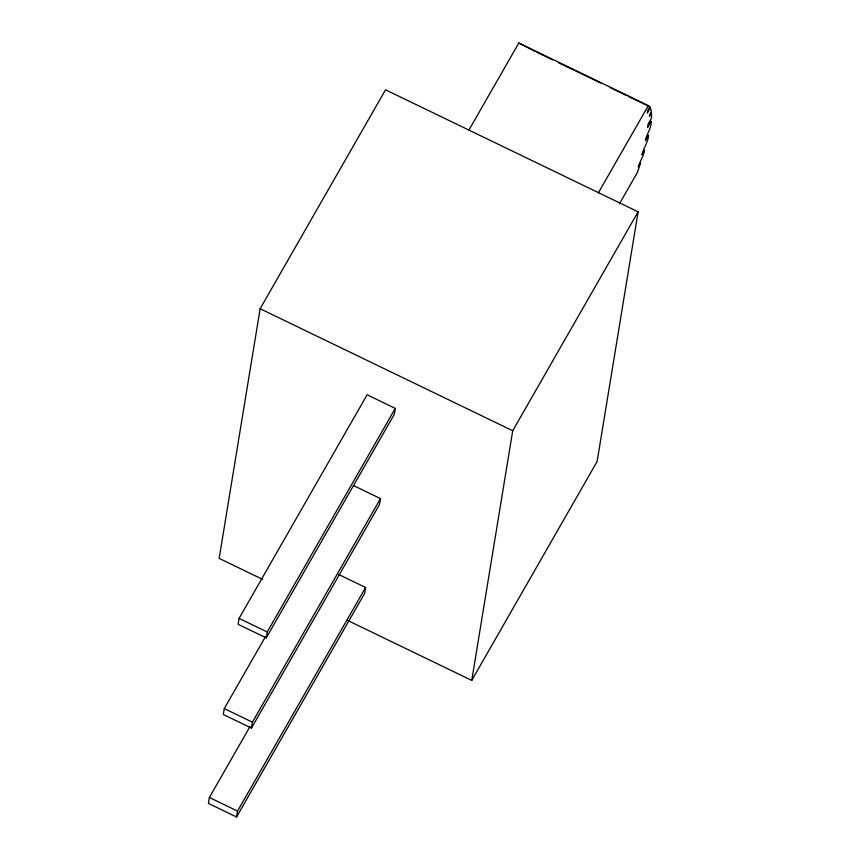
<?xml version="1.0" encoding="UTF-8"?>
<svg xmlns="http://www.w3.org/2000/svg" width="860" height="860" viewBox="0 0 860 860"><rect width="100%" height="100%" fill="white"/><g stroke="black" fill="none" stroke-linecap="round" stroke-linejoin="round"><path stroke-width="1.29" d="M347.268 620.264L471.753 680.4L597.141 461.454L638.109 211.807L385.527 89.806L260.139 308.74L219.16 558.387L262.676 579.404M250.077 726.442L209.388 797.478L208.421 803.401L236.564 817L364.618 593.411L365.597 587.477L338.614 574.448M265.622 636.379L224.277 708.575L223.299 714.509L251.453 728.097L379.507 504.508L380.475 498.585L353.492 485.556M239.08 618.372L238.102 624.306L266.256 637.894L394.31 414.305L395.277 408.382L367.123 394.783L239.08 618.372L267.224 631.971L266.256 637.894M236.564 817L237.543 811.077L365.597 587.477M251.453 728.097L252.421 722.174L380.475 498.585M471.753 680.4L512.721 430.752L638.109 211.807M468.84 130.236L518.806 43L648.354 105.576L649.816 106.79L647.806 110.263L647.354 113.025L650.332 107.833L651.267 111.015L649.386 116.412L651.471 112.767L651.579 115.584L651.418 118.271L648.139 123.99L647.558 127.538L651.149 121.271C651.654 128.581 646.344 133.934 645.387 140.75L648.612 135.127C648.096 142.373 643.377 148.092 641.925 154.864L644.591 150.199C643.764 156.369 639.593 161.293 638.249 167.13L640.571 163.077L637.389 172.408L619.404 203.809M267.224 631.971L395.277 408.382M598.388 192.812L648.354 105.576M534.662 51.17L518.806 43M537.059 52.331L552.647 59.856M558.645 62.758L600.635 83.033M610.224 87.666L625.822 95.202M628.219 96.363L649.816 106.79M260.139 308.74L512.721 430.752M224.277 708.575L252.421 722.174M209.388 797.478L237.543 811.077"/></g></svg>
